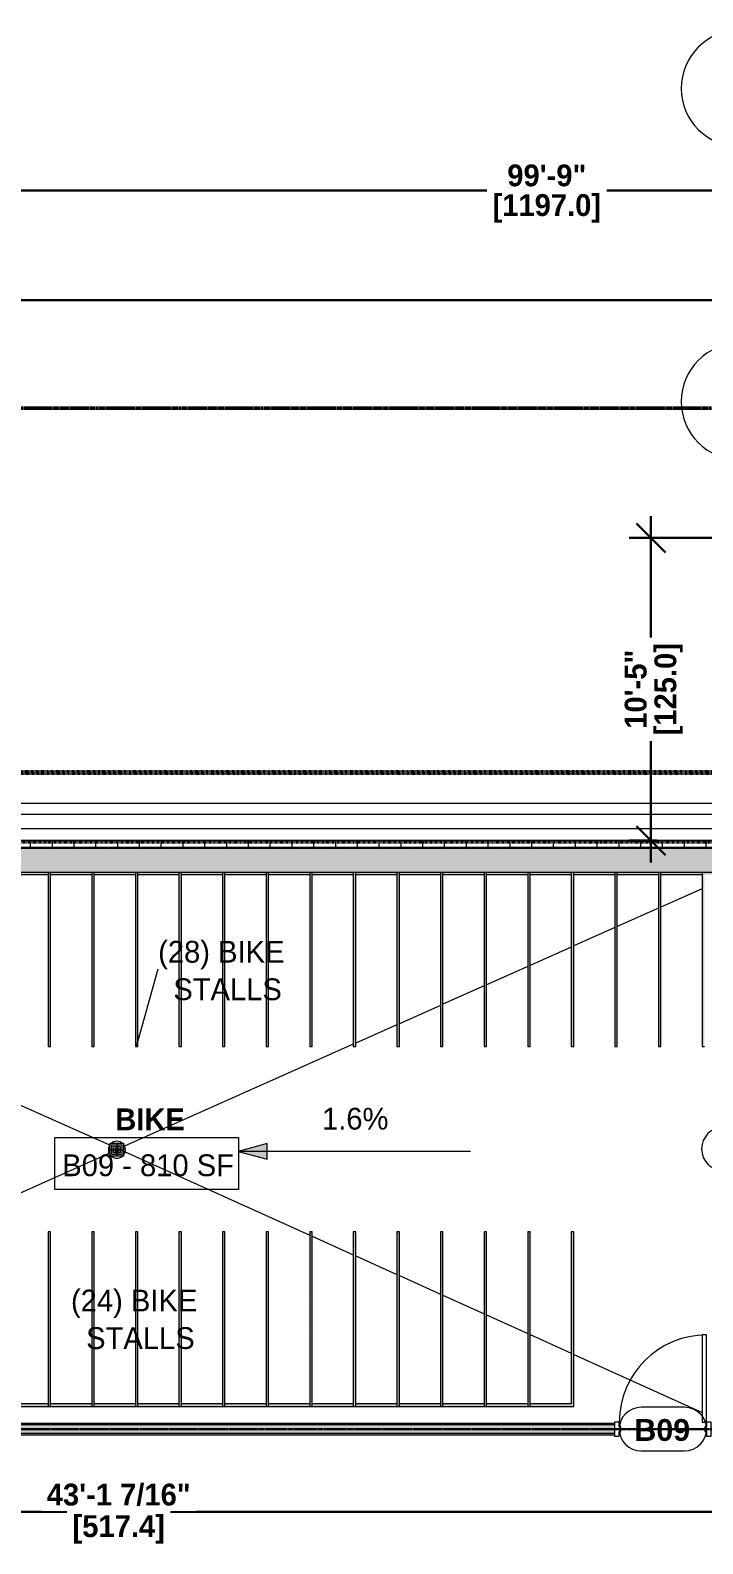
# Model space of a CAD drawing. Header units: inches. Extents: x -4218 to -1814, y 9767 to 12426.
# Drawn here: x -3447 to -3169, y 11800 to 12425 of the extents above; entities that cross this region are included whole.
import ezdxf

# ---------------------------------------------------------------- set-up
doc = ezdxf.new("R2010")
doc.units = ezdxf.units.IN
doc.header["$MEASUREMENT"] = 0
for name, pattern in [('Dash 1_16_', [0.125, 0.0625, -0.0625]), ('Double Dash 3_8_', [1, 0.375, -0.125, 0.125, -0.125, 0.125, -0.125]), ('Grid Line 1_2_', [0.875, 0.5, -0.125, 0.125, -0.125]), ('Grid Line 1_2__2_', [0.875, 0.5, -0.125, 0.125, -0.125])]:
    doc.linetypes.add(name, pattern=pattern)
for name, color, linetype, lineweight in [('0-1', 7, 'Continuous', 5), ('0-2', 7, 'Continuous', 9), ('0-3', 170, 'Double Dash 3_8_', 50), ('0-4', 165, 'Continuous', 5), ('0-6', 155, 'Continuous', 5), ('A-ANNO-DIMS-1', 211, 'Continuous', 30), ('A-AREA-IDEN', 2, 'Continuous', 9), ('A-DOOR-3', 31, 'Continuous', 9), ('A-DOOR-4', 31, 'Continuous', 20), ('A-DOOR-FRAM', 31, 'Continuous', 20), ('A-DOOR-IDEN', 31, 'Continuous', 9), ('A-FLOR-1', 9, 'Continuous', 13), ('A-GENM', 5, 'Continuous', 9), ('A-GENM-IDEN', 13, 'Continuous', 9), ('A-WALL', 113, 'Continuous', 13), ('A-WALL-PATT-1', 53, 'Continuous', 9), ('A-WALL-PATT-2', 55, 'Continuous', 9), ('A-WALL-PATT-5', 111, 'Continuous', 9), ('C-PROP-LINE-1', 170, 'Double Dash 3_8_', 50), ('C-PROP-LINE-2', 170, 'Dash 1_16_', 50), ('G-ANNO-DIMS', 111, 'Continuous', 9), ('I-WALL-3', 2, 'Continuous', 9), ('P-SANR-FIXT-1', 7, 'Continuous', 9), ('S-FNDN-5', 7, 'Continuous', 9), ('S-GRID-1', 1, 'Grid Line 1_2_', 9), ('S-GRID-2', 1, 'Grid Line 1_2__2_', 30), ('S-GRID-IDEN-1', 147, 'Continuous', 9)]:
    doc.layers.add(name, color=color, linetype=linetype, lineweight=lineweight)
doc.styles.add('Arial_B', font='arialbd.ttf', dxfattribs={"height": 9})
doc.styles.add('Century Gothic', font='ufonts.com_century-gothic.ttf', dxfattribs={"height": 9})
doc.styles.add('Century Gothic_B', font='GOTHICB.TTF', dxfattribs={"height": 9})
doc.dimstyles.new('OD__1_16__Tol__', dxfattribs={"dimscale": 12, "dimtxt": 9.397514, "dimasz": 1, "dimexe": 0.75, "dimexo": 0.5, "dimgap": 0.125, "dimtad": 1, "dimdec": 4, "dimrnd": 0.0625, "dimzin": 3, "dimdsep": 46, "dimlunit": 4, "dimtxsty": 'Century Gothic_B', "dimblk1": 'OBLIQUE', "dimblk2": 'OBLIQUE', "dimsah": 1, "dimcen": 0.09, "dimdle": 0.75, "dimazin": 0, "dimtfac": 1, "dimtdec": 4, "dimtix": 1, "dimtmove": 0, "dimatfit": 3, "dimfxl": 1, "dimtvp": 1, "dimtfill": 1, "dimfrac": 2, "dimtolj": 1, "dimtzin": 0, "dimlwd": 30, "dimlwe": 30, "dimarcsym": 2})
pattern_1 = [(0, (0, 0), (30.72, 7.68), [1.267, -21.773, 1.267, -21.773, -122.88]), (0, (0, 0), (30.72, 7.68), [-46.08, 1.267, -44.813, 1.267, -21.773, -53.76]), (0, (0, 0), (30.72, 7.68), [-115.2, 1.267, -14.093, 1.267, -37.133]), (120, (11.52, 3.84), (-22.011075, 22.7643004), [1.267, -21.773, 1.267, -21.773, -122.88]), (120, (11.52, 3.84), (-22.011075, 22.7643004), [-46.08, 1.267, -44.813, 1.267, -21.773, -53.76]), (120, (11.52, 3.84), (-22.011075, 22.7643004), [-115.2, 1.267, -14.093, 1.267, -37.133]), (240, (15.36, 19.2), (-8.708925, -30.4443004), [1.267, -21.773, 1.267, -21.773, -122.88]), (240, (15.36, 19.2), (-8.708925, -30.4443004), [-46.08, 1.267, -44.813, 1.267, -21.773, -53.76]), (240, (15.36, 19.2), (-8.708925, -30.4443004), [-115.2, 1.267, -14.093, 1.267, -37.133])]

# ---------------------------------------------------------------- blocks, each defined once
blk = doc.blocks.new('Basic Wall _ 3_ XPS - ___-2578962-FLOOR PLAN - BASEMENT')
at = {"layer": 'S-FNDN-5'}
for p, q in [((-3847.82, 12105.69), (-3144.32, 12105.69)), ((-3843.24, 12101.1), (-3144.32, 12101.1)), ((-3837.27, 12095.13), (-3144.32, 12095.13))]:
    blk.add_line(p, q, dxfattribs=at)
blk = doc.blocks.new('Drain-Floor-WATTS-Square-Stainless_Steel_Strainer-Type_FD-1200-M - 2_ Outlet with 5_ Strainer-2528673-FLOOR PLAN - BASEMENT')
at = {"layer": 'P-SANR-FIXT-1'}
for p, q in [((-2.707, -2.707), (-2.707, 2.707)), ((-2.707, 2.707), (2.707, 2.707)), ((-2.03025, -2.03025), (-2.03025, 2.03025)), ((-2.03025, 2.03025), (2.03025, 2.03025)), ((-1.3535, -1.3535), (-1.3535, 1.3535)), ((-1.3535, 1.3535), (1.3535, 1.3535)), ((-0.67675, -0.67675), (-0.67675, 0.67675)), ((-0.67675, 0.67675), (0.67675, 0.67675)), ((0, 2.707), (0, -2.707)), ((0.67675, 0.67675), (0.67675, -0.67675)), ((1.3535, 1.3535), (1.3535, -1.3535)), ((2.03025, 2.03025), (2.03025, -2.03025)), ((2.707, 2.707), (2.707, -2.707)), ((-2.707, 0), (2.707, 0)), ((2.707, -2.707), (-2.707, -2.707)), ((2.03025, -2.03025), (-2.03025, -2.03025)), ((1.3535, -1.3535), (-1.3535, -1.3535)), ((0.67675, -0.67675), (-0.67675, -0.67675))]:
    blk.add_line(p, q, dxfattribs=at)
for start, end in [(360, 180), (180, 360)]:
    blk.add_arc((0, 0), 3.5, start, end, dxfattribs=at)
blk = doc.blocks.new('Family - ___-1878357-FLOOR PLAN - BASEMENT')
at = {"layer": 'C-PROP-LINE-1'}
blk.add_line((-3989.61, 12268.69), (-1910.95, 12268.69), dxfattribs=at)
blk = doc.blocks.new('Family - ___-2835860-FLOOR PLAN - BASEMENT')
at = {"layer": 'C-PROP-LINE-2'}
blk.add_line((-2638.11, 12118.09), (-3860.72, 12118.09), dxfattribs=at)
blk = doc.blocks.new('Family - ___-2835903-FLOOR PLAN - BASEMENT')
at = {"layer": 'C-PROP-LINE-2'}
blk.add_line((-2096.82, 12089.69), (-3831.82, 12089.69), dxfattribs=at)
blk = doc.blocks.new('Family - ___-2835932-FLOOR PLAN - BASEMENT')
at = {"layer": 'C-PROP-LINE-2'}
blk.add_line((-2067.92, 12118.59), (-3860.72, 12118.59), dxfattribs=at)
blk = doc.blocks.new('Grid - Grid Head - Circle-50561-FLOOR PLAN - BASEMENT')
at = {"layer": 'S-GRID-IDEN-1'}
for start, end in [(360, 180), (180, 360)]:
    blk.add_arc((0, 0), 0.25, start, end, dxfattribs=at)
blk = doc.blocks.new('CTR - 1st Phase - Shell_rvt-1-FLOOR PLAN - BASEMENT')
at = {"layer": 'A-WALL-PATT-1'}
h = blk.add_hatch(dxfattribs=at)
h.set_pattern_fill('FP_1', color=256, style=0, pattern_type=2)
h.set_pattern_definition([(0, (0, 0), (0, 9), []), (90, (0, 0), (-9, 6e-16), [])])
h.paths.add_polyline_path([(-2838.32, 12087.19), (-2838.32, 12090.19), (-3829.32, 12090.19), (-3829.32, 12087.19), (-2856.39, 12087.19)], flags=0)
h.paths.add_polyline_path([(-2653.8, 12087.19), (-1940.32, 12087.19), (-1940.32, 12090.19), (-2694.32, 12090.19), (-2694.32, 12087.19)], flags=0)
at = {"layer": 'A-FLOR-1'}
for p, q in [((-3169.71, 12070.33), (-3186.71, 12062.75)), ((-3187.71, 12062.3), (-3204.71, 12054.72)), ((-3205.71, 12054.27), (-3222.71, 12046.69)), ((-3223.71, 12046.24), (-3240.71, 12038.66)), ((-3241.71, 12038.22), (-3258.71, 12030.63)), ((-3259.71, 12030.19), (-3276.71, 12022.61)), ((-3277.71, 12022.16), (-3294.71, 12014.58)), ((-3295.71, 12014.13), (-3312.71, 12006.55)), ((-3414.23, 11964.49), (-3510.71, 12007.14)), ((-3313.71, 12006.1), (-3408.18, 11963.97)), ((-3492.71, 11926.15), (-3414.51, 11961.14)), ((-3407.96, 11961.69), (-3331.71, 11927.27)), ((-3330.71, 11926.82), (-3313.71, 11919.14)), ((-3312.71, 11918.69), (-3295.71, 11911.02)), ((-3294.71, 11910.57), (-3277.71, 11902.89)), ((-3276.71, 11902.44), (-3259.71, 11894.77)), ((-3258.71, 11894.31), (-3241.71, 11886.64)), ((-3240.71, 11886.19), (-3223.71, 11878.51)), ((-3222.71, 11878.06), (-3169.64, 11854.1)), ((-3168.51, 11847.19), (-3203.26, 11847.19))]:
    blk.add_line(p, q, dxfattribs=at)
at = {"layer": 'S-FNDN-5'}
for p, q in [((-2838.32, 12090.19), (-3829.32, 12090.19)), ((-3829.32, 12087.19), (-2838.32, 12087.19))]:
    blk.add_line(p, q, dxfattribs=at)
at = {"layer": 'S-GRID-1'}
blk.add_line((-1814.21, 11847.19), (-4168.71, 11847.19), dxfattribs=at)
at = {"layer": '0-2'}
for name, p in [('Basic Wall _ 3_ XPS - ___-2578962-FLOOR PLAN - BASEMENT', (0, 0)), ('Drain-Floor-WATTS-Square-Stainless_Steel_Strainer-Type_FD-1200-M - 2_ Outlet with 5_ Strainer-2528673-FLOOR PLAN - BASEMENT', (-3411.35, 11962.56))]:
    blk.add_blockref(name, p, dxfattribs=at)
at = {"layer": '0-3'}
for name in ['Family - ___-1878357-FLOOR PLAN - BASEMENT', 'Family - ___-2835932-FLOOR PLAN - BASEMENT', 'Family - ___-2835860-FLOOR PLAN - BASEMENT', 'Family - ___-2835903-FLOOR PLAN - BASEMENT']:
    blk.add_blockref(name, (0, 0), dxfattribs=at)
at = {"layer": '0-4', "xscale": 95.99999999999994, "yscale": 95.99999999999994, "zscale": 95.99999999999994}
blk.add_blockref('Grid - Grid Head - Circle-50561-FLOOR PLAN - BASEMENT', (-3154.32, 12400.79), dxfattribs=at)
blk = doc.blocks.new('Grid - Grid Head - Circle-1738874-FLOOR PLAN - BASEMENT')
at = {"layer": 'S-GRID-IDEN-1'}
for start, end in [(360, 180), (180, 360)]:
    blk.add_arc((0, 0), 0.25, start, end, dxfattribs=at)
blk = doc.blocks.new('CTR - 1st Phase - Structure_rvt-1-FLOOR PLAN - BASEMENT')
at = {"layer": 'A-WALL-PATT-2'}
h = blk.add_hatch(dxfattribs=at)
h.set_pattern_fill('FP_2', color=256, style=0, pattern_type=2)
h.set_pattern_definition([(50, (0, 0), (27.5427, -2.40992), [2.88, -31.68]), (355, (0, 0), (-5.327844, 28.884266), [2.304, -25.344]), (100.451, (2.295, -0.2), (22.215316, 26.47393), [2.448, -26.924]), (46.184, (0, 7.68), (40.981875, -6.35642), [4.32, -47.52]), (96.636, (3.415, 7.15), (35.89075, 37.40619), [3.671, -40.386]), (351.184, (0, 7.68), (35.89097, 37.40622), [3.456, -38.016]), (21, (3.84, 5.76), (22.921036, -15.46073), [2.88, -31.68]), (326, (3.84, 5.76), (9.34353, 27.84574), [2.304, -25.344]), (71.451, (5.75, 4.472), (32.26477, 12.38442), [2.448, -26.924]), (37.5, (0, 0), (0.466855, 12.782707), [1.267, -23.77, 1.267, -24.461, -25.44]), (37.5, (0, 0), (0.466855, 12.782707), [-50.765, 1.267, -24.173]), (7.5, (0, 0), (10.10159, 15.14509), [1.267, -13.402, 1.267, -23.194, -9.696]), (7.5, (0, 0), (10.10159, 15.14509), [-39.13, 1.267, -8.429]), (327.5, (-8.563, 0), (20.499161, -0.86578), [1.267, -8.333, 1.267, -28.685, -39.744]), (327.5, (-8.563, 0), (20.499161, -0.86578), [-39.552, 1.267, -38.477]), (317.5, (-12.403, 0), (22.39478, 3.844288), [1.267, -11.213, 1.267, -18.624, -28.224]), (317.5, (-12.403, 0), (22.39478, 3.844288), [-32.371, 1.267, -26.957])])
h.paths.add_polyline_path([(-3829.32, 12077.19), (-2838.32, 12077.19), (-2838.32, 12087.19), (-3829.32, 12087.19), (-3829.32, 12082.72)], flags=0)
h.paths.add_polyline_path([(-2694.32, 12077.19), (-1953.32, 12077.19), (-1953.32, 12087.19), (-2694.32, 12087.19)], flags=0)
at = {"layer": 'S-FNDN-5'}
for p, q in [((-2838.32, 12087.19), (-3829.32, 12087.19)), ((-3819.32, 12077.19), (-3011.14, 12077.19))]:
    blk.add_line(p, q, dxfattribs=at)
at = {"layer": 'S-GRID-2'}
for p, q in [((-1814.21, 12087.19), (-4076.95, 12087.19)), ((-1814.21, 11847.19), (-4076.95, 11847.19))]:
    blk.add_line(p, q, dxfattribs=at)
at = {"layer": '0-6', "xscale": 95.99999999999994, "yscale": 95.99999999999994, "zscale": 95.99999999999994}
blk.add_blockref('Grid - Grid Head - Circle-1738874-FLOOR PLAN - BASEMENT', (-3154.32, 12271.5), dxfattribs=at)
blk = doc.blocks.new('Parking_Stall_Multiple - BIKE-2100576-FLOOR PLAN - BASEMENT')
at = {"layer": 'A-GENM'}
h = blk.add_hatch(color=256, dxfattribs=at)
h.paths.add_polyline_path([(0, -198), (1, -199), (36.5, -198.5), (72, -199), (72, -198), (28.75, -198)], flags=0)
h.paths.add_polyline_path([(1, -217), (72, -217), (36.5, -216.5), (28.75, -216.61)], flags=0)
h.paths.add_polyline_path([(0, -216), (0.05, -216.95), (0, -217), (1, -217), (0.5, -216.5)], flags=0)
h.paths.add_polyline_path([(0, -216), (1, -216), (1, -199), (0, -199), (0, -215.99)], flags=0)
h = blk.add_hatch(color=256, dxfattribs=at)
h.paths.add_polyline_path([(1, -235), (72, -235), (36.5, -234.5), (28.75, -234.61)], flags=0)
h.paths.add_polyline_path([(0, -234), (0, -235), (1, -235), (0.5, -234.5)], flags=0)
h.paths.add_polyline_path([(1, -217), (36.5, -216.5), (72, -217), (72, -216), (0, -216)], flags=0)
h.paths.add_polyline_path([(0, -217), (0, -234), (1, -234), (1, -217), (0.06, -217)], flags=0)
h.paths.add_polyline_path([(0, -217), (0.05, -216.95), (0, -216)], flags=0)
h = blk.add_hatch(color=256, dxfattribs=at)
h.paths.add_polyline_path([(0, -234), (1, -235), (36.5, -234.5), (72, -235), (72, -234), (28.75, -234)], flags=0)
h.paths.add_polyline_path([(1, -253), (72, -253), (36.5, -252.5), (28.75, -252.61)], flags=0)
h.paths.add_polyline_path([(0, -252), (0.05, -252.95), (0, -253), (1, -253), (0.5, -252.5)], flags=0)
h.paths.add_polyline_path([(0, -252), (1, -252), (1, -235), (0, -235), (0, -251.99)], flags=0)
h = blk.add_hatch(color=256, dxfattribs=at)
h.paths.add_polyline_path([(1, -271), (72, -271), (36.5, -270.5), (28.75, -270.61)], flags=0)
h.paths.add_polyline_path([(0, -270), (0, -271), (1, -271), (0.5, -270.5)], flags=0)
h.paths.add_polyline_path([(1, -253), (36.5, -252.5), (72, -253), (72, -252), (0, -252)], flags=0)
h.paths.add_polyline_path([(0, -253), (0, -270), (1, -270), (1, -253), (0.06, -253)], flags=0)
h.paths.add_polyline_path([(0, -253), (0.05, -252.95), (0, -252)], flags=0)
h = blk.add_hatch(color=256, dxfattribs=at)
h.paths.add_polyline_path([(1, -289), (72, -289), (36.5, -288.5), (28.75, -288.61)], flags=0)
h.paths.add_polyline_path([(0, -288), (0.05, -288.95), (0, -289), (1, -289), (0.5, -288.5)], flags=0)
h.paths.add_polyline_path([(1, -271), (36.5, -270.5), (72, -271), (72, -270), (0, -270)], flags=0)
h.paths.add_polyline_path([(0, -271), (0, -288), (1, -288), (1, -271), (0.06, -271)], flags=0)
h = blk.add_hatch(color=256, dxfattribs=at)
h.paths.add_polyline_path([(1, -307), (72, -307), (36.5, -306.5), (28.75, -306.61)], flags=0)
h.paths.add_polyline_path([(0, -306), (0, -307), (1, -307), (0.5, -306.5)], flags=0)
h.paths.add_polyline_path([(1, -289), (36.5, -288.5), (72, -289), (72, -288), (0, -288)], flags=0)
h.paths.add_polyline_path([(0, -289), (0, -306), (1, -306), (1, -289), (0.06, -289)], flags=0)
h.paths.add_polyline_path([(0, -289), (0.05, -288.95), (0, -288)], flags=0)
h = blk.add_hatch(color=256, dxfattribs=at)
h.paths.add_polyline_path([(1, -325), (70.24, -324.98), (36.5, -324.5), (28.75, -324.61)], flags=0)
h.paths.add_polyline_path([(0, -324), (0.05, -324.95), (0, -325), (1, -325), (0.5, -324.5)], flags=0)
h.paths.add_polyline_path([(1, -307), (36.5, -306.5), (72, -307), (72, -306), (0, -306)], flags=0)
h.paths.add_polyline_path([(0, -307), (0, -324), (1, -324), (1, -307), (0.06, -307)], flags=0)
h = blk.add_hatch(color=256, dxfattribs=at)
h.paths.add_polyline_path([(1, -343), (72, -343), (36.5, -342.5), (28.75, -342.61)], flags=0)
h.paths.add_polyline_path([(0, -342), (0, -343), (1, -343), (0.5, -342.5)], flags=0)
h.paths.add_polyline_path([(1, -325), (36.5, -324.5), (72, -325), (72, -324), (0, -324)], flags=0)
h.paths.add_polyline_path([(0, -325), (0, -342), (1, -342), (1, -325), (0.06, -325)], flags=0)
h.paths.add_polyline_path([(0, -325), (0.05, -324.95), (0, -324)], flags=0)
h = blk.add_hatch(color=256, dxfattribs=at)
h.paths.add_polyline_path([(0, -342), (1, -343), (36.5, -342.5), (72, -343), (72, -342), (28.75, -342)], flags=0)
h.paths.add_polyline_path([(1, -361), (72, -361), (36.5, -360.5), (28.75, -360.61)], flags=0)
h.paths.add_polyline_path([(0, -360), (0.05, -360.95), (0, -361), (1, -361), (0.5, -360.5)], flags=0)
h.paths.add_polyline_path([(0, -359.99), (0, -360), (1, -360), (1, -343), (0, -343)], flags=0)
h = blk.add_hatch(color=256, dxfattribs=at)
h.paths.add_polyline_path([(1, -379), (72, -379), (36.5, -378.5), (28.75, -378.61)], flags=0)
h.paths.add_polyline_path([(0, -378), (0.05, -378.95), (0, -379), (1, -379), (0.5, -378.5)], flags=0)
h.paths.add_polyline_path([(1, -361), (36.5, -360.5), (72, -361), (72, -360), (0, -360)], flags=0)
h.paths.add_polyline_path([(0, -361), (0, -378), (1, -378), (1, -361), (0.06, -361)], flags=0)
h.paths.add_polyline_path([(0, -361), (0.05, -360.95), (0, -360)], flags=0)
h = blk.add_hatch(color=256, dxfattribs=at)
h.paths.add_polyline_path([(1, -397), (72, -397), (36.5, -396.5), (28.75, -396.61)], flags=0)
h.paths.add_polyline_path([(0, -396), (0, -397), (1, -397), (0.5, -396.5)], flags=0)
h.paths.add_polyline_path([(1, -379), (36.5, -378.5), (72, -379), (72, -378), (0, -378)], flags=0)
h.paths.add_polyline_path([(0, -379), (0, -396), (1, -396), (1, -379), (0.06, -379)], flags=0)
h.paths.add_polyline_path([(0, -379), (0.05, -378.95), (0, -378)], flags=0)
h = blk.add_hatch(color=256, dxfattribs=at)
h.paths.add_polyline_path([(0, -396), (1, -397), (37.94, -396.52), (72, -397), (72, -396), (28.75, -396)], flags=0)
h.paths.add_polyline_path([(1, -415), (72, -415), (36.5, -414.5), (28.75, -414.61)], flags=0)
h.paths.add_polyline_path([(0, -414), (0.05, -414.95), (0, -415), (1, -415), (0.5, -414.5)], flags=0)
h.paths.add_polyline_path([(0, -414), (1, -414), (1, -397), (0, -397), (0, -413.99)], flags=0)
h = blk.add_hatch(color=256, dxfattribs=at)
h.paths.add_polyline_path([(1, -415), (36.5, -414.5), (72, -415), (72, -414), (0, -414)], flags=0)
h.paths.add_polyline_path([(0, -415), (0, -433), (72, -433), (72, -432), (1, -432), (1, -415), (0.06, -415)], flags=0)
h.paths.add_polyline_path([(0, -415), (0.05, -414.95), (0, -414)], flags=0)
for p, q in [((0, -198), (0, -217)), ((1, -216), (1, -199)), ((72, -216), (0, -216)), ((0, -216), (0, -235)), ((0, -217), (72, -217)), ((72, -216), (1, -216)), ((1, -234), (1, -217)), ((1, -217), (72, -217)), ((72, -217), (72, -216)), ((72, -217), (72, -216)), ((72, -234), (0, -234)), ((0, -234), (0, -253)), ((0, -235), (72, -235)), ((72, -234), (1, -234)), ((1, -252), (1, -235)), ((1, -235), (72, -235)), ((72, -235), (72, -234)), ((72, -235), (72, -234)), ((72, -252), (0, -252)), ((0, -252), (0, -271)), ((0, -253), (72, -253)), ((72, -252), (1, -252)), ((1, -270), (1, -253)), ((1, -253), (72, -253)), ((72, -253), (72, -252)), ((72, -253), (72, -252)), ((72, -270), (0, -270)), ((0, -270), (0, -289)), ((0, -271), (72, -271)), ((72, -270), (1, -270)), ((1, -288), (1, -271)), ((1, -271), (72, -271)), ((72, -271), (72, -270)), ((72, -271), (72, -270)), ((72, -288), (0, -288)), ((0, -288), (0, -307)), ((0, -289), (72, -289)), ((72, -288), (1, -288)), ((1, -306), (1, -289)), ((1, -289), (72, -289)), ((72, -289), (72, -288)), ((72, -289), (72, -288)), ((72, -306), (0, -306)), ((0, -306), (0, -325)), ((72, -306), (1, -306)), ((72, -307), (72, -306)), ((72, -307), (72, -306)), ((0, -307), (72, -307)), ((1, -324), (1, -307)), ((1, -307), (72, -307)), ((72, -324), (0, -324)), ((0, -324), (0, -343)), ((72, -324), (1, -324)), ((72, -325), (72, -324)), ((72, -325), (72, -324)), ((0, -325), (72, -325)), ((1, -342), (1, -325)), ((1, -325), (72, -325)), ((72, -342), (0, -342)), ((0, -342), (0, -361)), ((0, -343), (72, -343)), ((72, -342), (1, -342)), ((1, -360), (1, -343)), ((1, -343), (72, -343)), ((72, -343), (72, -342)), ((72, -343), (72, -342)), ((72, -360), (0, -360)), ((0, -360), (0, -379)), ((0, -361), (72, -361)), ((72, -360), (1, -360)), ((1, -378), (1, -361)), ((1, -361), (72, -361)), ((72, -361), (72, -360)), ((72, -361), (72, -360)), ((72, -378), (0, -378)), ((0, -378), (0, -397)), ((0, -379), (72, -379)), ((72, -378), (1, -378)), ((1, -396), (1, -379)), ((1, -379), (72, -379)), ((72, -379), (72, -378)), ((72, -379), (72, -378)), ((72, -396), (0, -396)), ((0, -396), (0, -415)), ((0, -397), (72, -397)), ((72, -396), (1, -396)), ((1, -414), (1, -397)), ((1, -397), (72, -397)), ((72, -397), (72, -396)), ((72, -397), (72, -396)), ((72, -414), (0, -414)), ((0, -414), (0, -433)), ((0, -415), (72, -415)), ((72, -414), (1, -414)), ((1, -432), (1, -415)), ((1, -415), (72, -415)), ((72, -415), (72, -414)), ((72, -415), (72, -414)), ((0, -433), (72, -433)), ((72, -432), (1, -432)), ((72, -433), (72, -432))]:
    blk.add_line(p, q, dxfattribs=at)
blk = doc.blocks.new('Parking_Stall_Multiple - BIKE-2100173-FLOOR PLAN - BASEMENT')
at = {"layer": 'A-GENM'}
h = blk.add_hatch(color=256, dxfattribs=at)
h.paths.add_polyline_path([(72, 487), (36.5, 486.5), (1, 487), (0, 486), (72, 486)], flags=0)
h.paths.add_polyline_path([(1, 501.45), (0, 501.45), (0, 487), (1, 487), (1, 501.38)], flags=0)
h = blk.add_hatch(color=256, dxfattribs=at)
h.paths.add_polyline_path([(72, 487), (1, 487), (36.5, 486.5)], flags=0)
h.paths.add_polyline_path([(72, 468), (72, 469), (36.5, 468.5), (1, 469), (0, 468), (33.95, 468)], flags=0)
h.paths.add_polyline_path([(0, 486), (1, 487), (0, 487)], flags=0)
h.paths.add_polyline_path([(0, 469), (0, 468), (0.05, 468.95)], flags=0)
h.paths.add_polyline_path([(1, 486), (0, 485.99), (0, 469), (1, 469)], flags=0)
h = blk.add_hatch(color=256, dxfattribs=at)
h.paths.add_polyline_path([(72, 469), (1, 469), (36.5, 468.5)], flags=0)
h.paths.add_polyline_path([(72, 451), (36.5, 450.5), (1, 451), (0, 450), (72, 450)], flags=0)
h.paths.add_polyline_path([(0, 468), (1, 469), (0, 469), (0.05, 468.95)], flags=0)
h.paths.add_polyline_path([(1, 468), (0, 467.99), (0, 451), (1, 451), (1, 461.65)], flags=0)
h = blk.add_hatch(color=256, dxfattribs=at)
h.paths.add_polyline_path([(72, 451), (1, 451), (36.5, 450.5)], flags=0)
h.paths.add_polyline_path([(72, 432), (72, 433), (36.5, 432.5), (1, 433), (0, 432), (33.95, 432)], flags=0)
h.paths.add_polyline_path([(0, 450), (1, 451), (0, 451)], flags=0)
h.paths.add_polyline_path([(0, 433), (0, 432), (0.05, 432.95)], flags=0)
h.paths.add_polyline_path([(1, 450), (0, 449.99), (0, 433), (1, 433)], flags=0)
h = blk.add_hatch(color=256, dxfattribs=at)
h.paths.add_polyline_path([(72, 433), (1, 433), (36.5, 432.5)], flags=0)
h.paths.add_polyline_path([(72, 415), (36.5, 414.5), (1, 415), (0, 414), (72, 414)], flags=0)
h.paths.add_polyline_path([(0, 432), (1, 433), (0, 433), (0.05, 432.95)], flags=0)
h.paths.add_polyline_path([(1, 432), (0, 431.99), (0, 415), (1, 415)], flags=0)
h = blk.add_hatch(color=256, dxfattribs=at)
h.paths.add_polyline_path([(72, 415), (1, 415), (36.5, 414.5), (38.74, 414.53)], flags=0)
h.paths.add_polyline_path([(72, 396), (72, 397), (36.5, 396.5), (1, 397), (0, 396), (47, 396)], flags=0)
h.paths.add_polyline_path([(0, 414), (1, 415), (0, 415)], flags=0)
h.paths.add_polyline_path([(0, 397), (0, 396), (0.05, 396.95)], flags=0)
h.paths.add_polyline_path([(1, 414), (0, 413.99), (0, 397), (1, 397)], flags=0)
h = blk.add_hatch(color=256, dxfattribs=at)
h.paths.add_polyline_path([(72, 397), (1, 397), (36.5, 396.5), (46.71, 396.64)], flags=0)
h.paths.add_polyline_path([(72, 378), (72, 379), (36.5, 378.5), (1, 379), (0, 378), (55.03, 378)], flags=0)
h.paths.add_polyline_path([(0, 396), (1, 397), (0, 397), (0.05, 396.95)], flags=0)
h.paths.add_polyline_path([(1, 396), (0, 395.99), (0, 379), (1, 379), (1, 394.12)], flags=0)
h = blk.add_hatch(color=256, dxfattribs=at)
h.paths.add_polyline_path([(72, 379), (1, 379), (36.5, 378.5), (54.69, 378.76)], flags=0)
h.paths.add_polyline_path([(72, 361), (36.5, 360.5), (1, 361), (0, 360), (72, 360)], flags=0)
h.paths.add_polyline_path([(0, 378), (1, 379), (0, 379)], flags=0)
h.paths.add_polyline_path([(0, 361), (0, 360), (0.05, 360.95)], flags=0)
h.paths.add_polyline_path([(1, 378), (0, 377.99), (0, 361), (1, 361)], flags=0)
h = blk.add_hatch(color=256, dxfattribs=at)
h.paths.add_polyline_path([(72, 361), (1, 361), (36.5, 360.5), (62.67, 360.87)], flags=0)
h.paths.add_polyline_path([(72, 343), (36.5, 342.5), (1, 343), (0, 342), (72, 342)], flags=0)
h.paths.add_polyline_path([(0, 360), (1, 361), (0, 361), (0.05, 360.95)], flags=0)
h.paths.add_polyline_path([(0, 343), (0, 342), (0.05, 342.95)], flags=0)
h.paths.add_polyline_path([(1, 360), (0, 359.99), (0, 343), (1, 343)], flags=0)
h = blk.add_hatch(color=256, dxfattribs=at)
h.paths.add_polyline_path([(72, 343), (1, 343), (36.5, 342.5), (70.65, 342.98)], flags=0)
h.paths.add_polyline_path([(72, 324), (72, 325), (36.5, 324.5), (1, 325), (0, 324), (33.95, 324)], flags=0)
h.paths.add_polyline_path([(0, 342), (1, 343), (0, 343), (0.05, 342.95)], flags=0)
h.paths.add_polyline_path([(0, 325), (0, 324), (0.05, 324.95)], flags=0)
h.paths.add_polyline_path([(1, 342), (0, 341.99), (0, 325), (1, 325), (1, 326.59)], flags=0)
h = blk.add_hatch(color=256, dxfattribs=at)
h.paths.add_polyline_path([(72, 325), (1, 325), (36.5, 324.5)], flags=0)
h.paths.add_polyline_path([(72, 306), (72, 307), (36.5, 306.5), (1, 307), (0, 306), (33.95, 306)], flags=0)
h.paths.add_polyline_path([(0, 324), (1, 325), (0, 325), (0.05, 324.95)], flags=0)
h.paths.add_polyline_path([(0, 307), (0, 306), (0.05, 306.95)], flags=0)
h.paths.add_polyline_path([(1, 324), (0, 323.99), (0, 307), (1, 307)], flags=0)
h = blk.add_hatch(color=256, dxfattribs=at)
h.paths.add_polyline_path([(72, 307), (1, 307), (36.5, 306.5)], flags=0)
h.paths.add_polyline_path([(72, 288), (72, 289), (36.5, 288.5), (1, 289), (0, 288), (33.95, 288)], flags=0)
h.paths.add_polyline_path([(0, 306), (1, 307), (0, 307), (0.05, 306.95)], flags=0)
h.paths.add_polyline_path([(0, 289), (0, 288), (0.05, 288.95)], flags=0)
h.paths.add_polyline_path([(1, 306), (0, 305.99), (0, 289), (1, 289)], flags=0)
h = blk.add_hatch(color=256, dxfattribs=at)
h.paths.add_polyline_path([(72, 289), (1, 289), (36.5, 288.5)], flags=0)
h.paths.add_polyline_path([(72, 270), (72, 271), (36.5, 270.5), (1, 271), (0, 270), (33.95, 270)], flags=0)
h.paths.add_polyline_path([(0, 288), (1, 289), (0, 289), (0.05, 288.95)], flags=0)
h.paths.add_polyline_path([(1, 288), (0, 287.99), (0, 271), (1, 271)], flags=0)
h = blk.add_hatch(color=256, dxfattribs=at)
h.paths.add_polyline_path([(72, 271), (1, 271), (36.5, 270.5)], flags=0)
h.paths.add_polyline_path([(72, 252), (72, 253), (36.5, 252.5), (1, 253), (0, 252), (33.95, 252)], flags=0)
h.paths.add_polyline_path([(0, 270), (1, 271), (0, 271)], flags=0)
h.paths.add_polyline_path([(0, 253), (0, 252), (0.05, 252.95)], flags=0)
h.paths.add_polyline_path([(1, 270), (0, 269.99), (0, 253), (1, 253), (1, 259.06)], flags=0)
h = blk.add_hatch(color=256, dxfattribs=at)
h.paths.add_polyline_path([(72, 253), (1, 253), (36.5, 252.5)], flags=0)
h.paths.add_polyline_path([(72, 234), (72, 235), (36.5, 234.5), (1, 235), (0, 234), (33.95, 234)], flags=0)
h.paths.add_polyline_path([(0, 252), (1, 253), (0, 253), (0.05, 252.95)], flags=0)
h.paths.add_polyline_path([(0, 235), (0, 234), (0.05, 234.95)], flags=0)
h.paths.add_polyline_path([(1, 252), (0, 251.99), (0, 235), (1, 235)], flags=0)
h = blk.add_hatch(color=256, dxfattribs=at)
h.paths.add_polyline_path([(72, 235), (1, 235), (36.5, 234.5)], flags=0)
h.paths.add_polyline_path([(72, 216), (72, 217), (36.5, 216.5), (1, 217), (0, 216), (33.95, 216)], flags=0)
h.paths.add_polyline_path([(0, 234), (1, 235), (0, 235), (0.05, 234.95)], flags=0)
h.paths.add_polyline_path([(0, 217), (0, 216), (0.05, 216.95)], flags=0)
h.paths.add_polyline_path([(1, 234), (0, 233.99), (0, 217), (1, 217)], flags=0)
h = blk.add_hatch(color=256, dxfattribs=at)
h.paths.add_polyline_path([(72, 217), (1, 217), (36.5, 216.5)], flags=0)
h.paths.add_polyline_path([(72, 198), (72, 199), (36.5, 198.5), (1, 199), (0, 198), (33.95, 198)], flags=0)
h.paths.add_polyline_path([(0, 216), (1, 217), (0, 217), (0.05, 216.95)], flags=0)
h.paths.add_polyline_path([(0, 199), (0, 198), (0.05, 198.95)], flags=0)
h.paths.add_polyline_path([(1, 216), (0, 215.99), (0, 199), (1, 199)], flags=0)
for p, q in [((0, 486), (72, 486)), ((1, 469), (1, 486)), ((1, 486), (72, 486)), ((72, 486), (72, 487)), ((72, 486), (72, 487)), ((72, 469), (0, 469)), ((72, 469), (1, 469)), ((72, 468), (72, 469)), ((72, 468), (72, 469)), ((0, 468), (72, 468)), ((1, 451), (1, 468)), ((1, 468), (72, 468)), ((72, 451), (0, 451)), ((0, 450), (72, 450)), ((72, 451), (1, 451)), ((1, 433), (1, 450)), ((1, 450), (72, 450)), ((72, 450), (72, 451)), ((72, 450), (72, 451)), ((72, 433), (0, 433)), ((0, 432), (72, 432)), ((72, 433), (1, 433)), ((1, 415), (1, 432)), ((1, 432), (72, 432)), ((72, 432), (72, 433)), ((72, 432), (72, 433)), ((72, 415), (0, 415)), ((0, 414), (72, 414)), ((72, 415), (1, 415)), ((1, 397), (1, 414)), ((1, 414), (72, 414)), ((72, 414), (72, 415)), ((72, 414), (72, 415)), ((72, 397), (0, 397)), ((0, 396), (72, 396)), ((72, 397), (1, 397)), ((1, 379), (1, 396)), ((1, 396), (72, 396)), ((72, 396), (72, 397)), ((72, 396), (72, 397)), ((72, 379), (0, 379)), ((0, 378), (72, 378)), ((72, 379), (1, 379)), ((1, 361), (1, 378)), ((1, 378), (72, 378)), ((72, 378), (72, 379)), ((72, 378), (72, 379)), ((72, 361), (0, 361)), ((0, 360), (72, 360)), ((72, 361), (1, 361)), ((1, 343), (1, 360)), ((1, 360), (72, 360)), ((72, 360), (72, 361)), ((72, 360), (72, 361)), ((72, 343), (0, 343)), ((0, 342), (72, 342)), ((72, 343), (1, 343)), ((1, 325), (1, 342)), ((1, 342), (72, 342)), ((72, 342), (72, 343)), ((72, 342), (72, 343)), ((72, 325), (0, 325)), ((72, 325), (1, 325)), ((72, 324), (72, 325)), ((72, 324), (72, 325)), ((0, 324), (72, 324)), ((1, 307), (1, 324)), ((1, 324), (72, 324)), ((72, 307), (0, 307)), ((72, 307), (1, 307)), ((72, 306), (72, 307)), ((72, 306), (72, 307)), ((0, 306), (72, 306)), ((1, 289), (1, 306)), ((1, 306), (72, 306)), ((72, 289), (0, 289)), ((0, 288), (72, 288)), ((72, 289), (1, 289)), ((1, 271), (1, 288)), ((1, 288), (72, 288)), ((72, 288), (72, 289)), ((72, 288), (72, 289)), ((72, 271), (0, 271)), ((0, 270), (72, 270)), ((72, 271), (1, 271)), ((1, 253), (1, 270)), ((1, 270), (72, 270)), ((72, 270), (72, 271)), ((72, 270), (72, 271)), ((72, 253), (0, 253)), ((0, 252), (72, 252)), ((72, 253), (1, 253)), ((1, 235), (1, 252)), ((1, 252), (72, 252)), ((72, 252), (72, 253)), ((72, 252), (72, 253)), ((72, 235), (0, 235)), ((0, 234), (72, 234)), ((72, 235), (1, 235)), ((1, 217), (1, 234)), ((1, 234), (72, 234)), ((72, 234), (72, 235)), ((72, 234), (72, 235)), ((72, 217), (0, 217)), ((0, 216), (72, 216)), ((72, 217), (1, 217)), ((1, 199), (1, 216)), ((1, 216), (72, 216)), ((72, 216), (72, 217)), ((72, 216), (72, 217))]:
    blk.add_line(p, q, dxfattribs=at)
blk = doc.blocks.new('HOLLOW METAL - HM - METAL LEAF - 3-0 x 7-0-2191985-FLOOR PLAN - BASEMENT')
at = {"layer": 'A-DOOR-3'}
blk.add_arc((18, 3.125), 36, 90, 180, dxfattribs=at)
at = {"layer": 'A-DOOR-4'}
for p, q in [((18, 39.125), (16.25, 39.125)), ((16.25, 39.125), (16.25, 3.125)), ((18, 3.125), (18, 39.125)), ((16.25, 3.125), (18, 3.125))]:
    blk.add_line(p, q, dxfattribs=at)
at = {"layer": 'A-DOOR-FRAM'}
for p, q in [((-18, 3.125), (-20, 3.125)), ((-20, 3.125), (-20, -2.625)), ((-18, 1.1875), (-18, 3.125)), ((-17.375, 1.1875), (-18, 1.1875)), ((-17.375, -0.6875), (-17.375, 1.1875)), ((18, 1.1875), (17.375, 1.1875)), ((17.375, 1.1875), (17.375, -0.6875)), ((18, 3.125), (18, 1.1875)), ((20, 3.125), (18, 3.125)), ((20, -2.625), (20, 3.125)), ((-20, -2.625), (-18, -2.625)), ((-18, -2.625), (-18, -0.6875)), ((-18, -0.6875), (-17.375, -0.6875)), ((17.375, -0.6875), (18, -0.6875)), ((18, -0.6875), (18, -2.625)), ((18, -2.625), (20, -2.625))]:
    blk.add_line(p, q, dxfattribs=at)
blk = doc.blocks.new('Door Tag - Plans-594102-FLOOR PLAN - BASEMENT')
at = {"layer": 'A-DOOR-IDEN'}
for p, q in [((0.09375, 0.09375), (-0.09375, 0.09375)), ((-0.09375, -0.09375), (0.09375, -0.09375))]:
    blk.add_line(p, q, dxfattribs=at)
for centre, start, end in [((-0.09375, 0), 90, 270), ((0.09375, 0), 270, 90)]:
    blk.add_arc(centre, 0.09375, start, end, dxfattribs=at)
blk = doc.blocks.new('_Oblique')
at = {"color": 0, "linetype": 'ByBlock', "lineweight": -2}
blk.add_line((-0.5, -0.5), (0.5, 0.5), dxfattribs=at)
blk = doc.blocks.new('DIMBLOCK37-FLOOR PLAN - BASEMENT')
at = {"layer": 'A-ANNO-DIMS-1', "color": 0, "lineweight": 30, "transparency": 16777216}
for p, q in [((-3832.32, 12094.69), (-3832.32, 12367.57)), ((-2635.3, 12083.19), (-2635.3, 12367.57)), ((-3841.32, 12358.57), (-2626.3, 12358.57))]:
    blk.add_line(p, q, dxfattribs=at)
at = {"layer": 'Defpoints', "color": 0, "transparency": 16777216}
for p in [(-2635.3, 12358.57), (-3832.32, 12088.69), (-2635.3, 12077.19)]:
    blk.add_point(p, dxfattribs=at)
at = {"layer": 'A-ANNO-DIMS-1', "color": 0, "lineweight": 30, "transparency": 16777216, "xscale": 12, "yscale": 12, "zscale": 12, "rotation": 180}
blk.add_blockref('_Oblique', (-3832.32, 12358.57), dxfattribs=at)
at = {"layer": 'A-ANNO-DIMS-1', "color": 0, "lineweight": 30, "transparency": 16777216, "xscale": 12, "yscale": 12, "zscale": 12}
blk.add_blockref('_Oblique', (-2635.3, 12358.57), dxfattribs=at)
at = {"layer": 'A-ANNO-DIMS-1', "color": 0, "transparency": 16777216, "insert": (-3233.81, 12364.8), "char_height": 9, "attachment_point": 5, "style": 'Century Gothic_B', "bg_fill": 3, "box_fill_scale": 1.25, "bg_fill_color": 256, "bg_fill_true_color": 13158600, "bg_fill_transparency": 0}
blk.add_mtext('\\A1;99\'-9"', dxfattribs=at)
at = {"layer": 'A-ANNO-DIMS-1', "color": 0, "transparency": 16777216, "insert": (-3233.81, 12351.24), "char_height": 9, "attachment_point": 5, "style": 'Century Gothic_B', "bg_fill": 3, "box_fill_scale": 1.25, "bg_fill_color": 256, "bg_fill_true_color": 13158600, "bg_fill_transparency": 0}
blk.add_mtext('\\A1;[1197.0]', dxfattribs=at)
blk = doc.blocks.new('DIMBLOCK53-FLOOR PLAN - BASEMENT')
at = {"layer": 'A-ANNO-DIMS-1', "color": 0, "lineweight": 30, "transparency": 16777216}
for p, q in [((-3832.32, 12094.69), (-3832.32, 12322.37)), ((-1940.32, 12094.69), (-1940.32, 12322.37)), ((-3841.32, 12313.37), (-1931.32, 12313.37))]:
    blk.add_line(p, q, dxfattribs=at)
at = {"layer": 'Defpoints', "color": 0, "transparency": 16777216}
for p in [(-1940.32, 12313.37), (-3832.32, 12088.69), (-1940.32, 12088.69)]:
    blk.add_point(p, dxfattribs=at)
at = {"layer": 'A-ANNO-DIMS-1', "color": 0, "lineweight": 30, "transparency": 16777216, "xscale": 12, "yscale": 12, "zscale": 12, "rotation": 180}
blk.add_blockref('_Oblique', (-3832.32, 12313.37), dxfattribs=at)
at = {"layer": 'A-ANNO-DIMS-1', "color": 0, "lineweight": 30, "transparency": 16777216, "xscale": 12, "yscale": 12, "zscale": 12}
blk.add_blockref('_Oblique', (-1940.32, 12313.37), dxfattribs=at)
at = {"layer": 'A-ANNO-DIMS-1', "color": 0, "transparency": 16777216, "insert": (-2886.32, 12319.59), "char_height": 9, "attachment_point": 5, "style": 'Century Gothic_B', "bg_fill": 3, "box_fill_scale": 1.25, "bg_fill_color": 256, "bg_fill_true_color": 13158600, "bg_fill_transparency": 0}
blk.add_mtext('\\A1;157\'-8"', dxfattribs=at)
at = {"layer": 'A-ANNO-DIMS-1', "color": 0, "transparency": 16777216, "insert": (-2886.32, 12306.03), "char_height": 9, "attachment_point": 5, "style": 'Century Gothic_B', "bg_fill": 3, "box_fill_scale": 1.25, "bg_fill_color": 256, "bg_fill_true_color": 13158600, "bg_fill_transparency": 0}
blk.add_mtext('\\A1;[1892.0]', dxfattribs=at)
blk = doc.blocks.new('DIMBLOCK54-FLOOR PLAN - BASEMENT')
at = {"layer": 'A-ANNO-DIMS-1', "color": 0, "lineweight": 30, "transparency": 16777216}
for p, q in [((-3190.83, 12224.19), (-3190.83, 12081.19)), ((-3090.32, 12215.19), (-3199.83, 12215.19)), ((-3188.35, 12090.19), (-3199.83, 12090.19))]:
    blk.add_line(p, q, dxfattribs=at)
at = {"layer": 'Defpoints', "color": 0, "transparency": 16777216}
for p in [(-3084.32, 12215.19), (-3190.83, 12090.19), (-3182.35, 12090.19)]:
    blk.add_point(p, dxfattribs=at)
at = {"layer": 'A-ANNO-DIMS-1', "color": 0, "lineweight": 30, "transparency": 16777216, "xscale": 12, "yscale": 12, "zscale": 12}
for p, rotation in [((-3190.83, 12215.19), 90), ((-3190.83, 12090.19), 270)]:
    blk.add_blockref('_Oblique', p, dxfattribs=dict(at, rotation=rotation))
at = {"layer": 'A-ANNO-DIMS-1', "color": 0, "transparency": 16777216, "insert": (-3197.06, 12152.69), "char_height": 9, "attachment_point": 5, "rotation": 90, "style": 'Century Gothic_B', "bg_fill": 3, "box_fill_scale": 1.25, "bg_fill_color": 256, "bg_fill_true_color": 13158600, "bg_fill_transparency": 0}
blk.add_mtext('\\A1;10\'-5"', dxfattribs=at)
at = {"layer": 'A-ANNO-DIMS-1', "color": 0, "transparency": 16777216, "insert": (-3183.5, 12152.69), "char_height": 9, "attachment_point": 5, "rotation": 90, "style": 'Century Gothic_B', "bg_fill": 3, "box_fill_scale": 1.25, "bg_fill_color": 256, "bg_fill_true_color": 13158600, "bg_fill_transparency": 0}
blk.add_mtext('\\A1;[125.0]', dxfattribs=at)
blk = doc.blocks.new('DIMBLOCK56-FLOOR PLAN - BASEMENT')
at = {"layer": 'A-ANNO-DIMS-1', "color": 0, "lineweight": 30, "transparency": 16777216}
for p, q in [((-3151.89, 11841.19), (-3151.89, 11804.1)), ((-3678.32, 11813.1), (-3142.89, 11813.1)), ((-3669.32, 11815.58), (-3669.32, 11804.1))]:
    blk.add_line(p, q, dxfattribs=at)
at = {"layer": 'Defpoints', "color": 0, "transparency": 16777216}
for p in [(-3151.89, 11847.19), (-3669.32, 11821.58), (-3151.89, 11813.1)]:
    blk.add_point(p, dxfattribs=at)
at = {"layer": 'A-ANNO-DIMS-1', "color": 0, "lineweight": 30, "transparency": 16777216, "xscale": 12, "yscale": 12, "zscale": 12, "rotation": 180}
blk.add_blockref('_Oblique', (-3669.32, 11813.1), dxfattribs=at)
at = {"layer": 'A-ANNO-DIMS-1', "color": 0, "lineweight": 30, "transparency": 16777216, "xscale": 12, "yscale": 12, "zscale": 12}
blk.add_blockref('_Oblique', (-3151.89, 11813.1), dxfattribs=at)
at = {"layer": 'A-ANNO-DIMS-1', "color": 0, "transparency": 16777216, "insert": (-3410.6, 11820.03), "char_height": 9, "attachment_point": 5, "style": 'Century Gothic_B', "bg_fill": 3, "box_fill_scale": 1.25, "bg_fill_color": 256, "bg_fill_true_color": 13158600, "bg_fill_transparency": 0}
blk.add_mtext('\\A1;43\'-1 7/16"', dxfattribs=at)
at = {"layer": 'A-ANNO-DIMS-1', "color": 0, "transparency": 16777216, "insert": (-3410.6, 11805.77), "char_height": 9, "attachment_point": 5, "style": 'Century Gothic_B', "bg_fill": 3, "box_fill_scale": 1.25, "bg_fill_color": 256, "bg_fill_true_color": 13158600, "bg_fill_transparency": 0}
blk.add_mtext('\\A1;[517.4]', dxfattribs=at)

msp = doc.modelspace()

# ---------------------------------------------------------------- hatches: boundary and pattern name
at = {"layer": 'A-WALL-PATT-5'}
h = msp.add_hatch(dxfattribs=at)
h.set_pattern_fill('FP_6', color=256, style=0, pattern_type=2)
h.set_pattern_definition([(161.57, (0.48, 0.48), (-3.83995378, -1.544e-05), [0, -27.322, 3.034, 0]), (18.43, (-0.48, 0.48), (-3.83995378, 1.544e-05), [0, -27.322, 3.034, 0]), (108.43, (0.48, 0.48), (1.919622, -9.60052459), [9.106, -21.25]), (71.57, (-0.48, 0.48), (1.919622, 9.60052459), [9.106, -21.25])])
h.paths.add_polyline_path([(-3126.52181, 11845.4394), (-3051.32374, 11845.4394), (-3051.32374, 11848.9394), (-3150.13624, 11848.9394), (-3162.245, 11846.24856), (-3162.245, 11848.9394), (-3165.88624, 11848.9394), (-3165.88624, 11845.4394), (-3152.76074, 11845.4394)], flags=0)
h.paths.add_polyline_path([(-3011.32374, 11845.4394), (-2926.57374, 11845.4394), (-2926.57374, 11848.9394), (-3011.32374, 11848.9394), (-3011.32374, 11845.86887)], flags=0)
h.paths.add_polyline_path([(-3667.51124, 11845.4394), (-3205.88624, 11845.4394), (-3205.88624, 11848.9394), (-3667.51124, 11848.9394), (-3667.51124, 11846.99358)], flags=0)
h = msp.add_hatch(dxfattribs=at)
h.set_pattern_fill('FP_5', color=256, style=0, pattern_type=2)
h.set_pattern_definition(pattern_1)
h.paths.add_polyline_path([(-2930.07374, 11848.9394), (-2930.07374, 11849.5644), (-3004.32374, 11849.5644), (-3004.32374, 11848.9394), (-2940.8095, 11848.9394)], flags=0)
h.paths.add_polyline_path([(-3666.77581, 11848.9394), (-3205.88624, 11848.9394), (-3205.88624, 11849.5644), (-3666.88624, 11849.5644), (-3666.88624, 11848.9394)], flags=0)
h.paths.add_polyline_path([(-3146.40248, 11848.9394), (-3051.32374, 11848.9394), (-3051.32374, 11849.5644), (-3146.40248, 11849.54461)], flags=0)
h.paths.add_polyline_path([(-3165.88624, 11848.9394), (-3162.245, 11848.9394), (-3162.245, 11849.5644), (-3165.88624, 11849.5644)], flags=0)
h.paths.add_polyline_path([(-3010.94874, 11848.9394), (-3010.32374, 11848.9394), (-3010.32374, 11849.5644), (-3011.32374, 11849.5644), (-3011.32374, 11848.9394)], flags=0)
h = msp.add_hatch(dxfattribs=at)
h.set_pattern_fill('FP_5', color=256, style=0, pattern_type=2)
h.set_pattern_definition(pattern_1)
h.paths.add_polyline_path([(-2926.57374, 11844.8144), (-2925.94874, 11844.8144), (-2925.94874, 11845.4394), (-3011.32374, 11845.4394), (-3011.32374, 11844.8144), (-2991.45831, 11844.8144)], flags=0)
h.paths.add_polyline_path([(-3666.88624, 11844.8144), (-3205.88624, 11844.8144), (-3205.88624, 11845.4394), (-3666.88624, 11845.4394)], flags=0)
h.paths.add_polyline_path([(-3051.32374, 11844.8144), (-3051.32374, 11845.4394), (-3146.40248, 11845.4394), (-3146.40248, 11844.8144), (-3058.99006, 11844.8144)], flags=0)
h.paths.add_polyline_path([(-3165.88624, 11844.8144), (-3162.245, 11844.83426), (-3162.245, 11845.4394), (-3165.88624, 11845.4394)], flags=0)
at = {"layer": 'G-ANNO-DIMS'}
msp.add_hatch(color=256, dxfattribs=at).paths.add_polyline_path([(-3361.31034, 11961.88298), (-3349.31034, 11958.66759), (-3349.31034, 11965.09837)], flags=0)

# ---------------------------------------------------------------- linework, layer by layer
at = {"layer": 'A-AREA-IDEN', "flags": 128}
msp.add_lwpolyline([(-3436.91083, 11967.6278), (-3361.14075, 11967.6278), (-3361.14075, 11946.13174), (-3436.91083, 11946.13174)], close=True, dxfattribs=at)
at = {"layer": 'A-GENM-IDEN'}
msp.add_line((-3403.20846, 12005.1894), (-3394.29677, 12037.30447), dxfattribs=at)
at = {"layer": 'A-WALL'}
for p, q in [((-3205.88624, 11848.9394), (-3667.51124, 11848.9394)), ((-3205.88624, 11845.4394), (-3667.51124, 11845.4394))]:
    msp.add_line(p, q, dxfattribs=at)
at = {"layer": 'G-ANNO-DIMS'}
for p, q in [((-3349.31034, 11965.09837), (-3361.31034, 11961.88298)), ((-3361.31034, 11961.88298), (-3349.31034, 11958.66759)), ((-3265.31034, 11961.88298), (-3361.31034, 11961.88298)), ((-3349.31034, 11958.66759), (-3349.31034, 11965.09837))]:
    msp.add_line(p, q, dxfattribs=at)
at = {"layer": 'I-WALL-3'}
for p, q in [((-3205.88624, 11849.5644), (-3666.88624, 11849.5644)), ((-3666.88624, 11844.8144), (-3205.88624, 11844.8144))]:
    msp.add_line(p, q, dxfattribs=at)

# ---------------------------------------------------------------- block references
at = {"layer": '0-1'}
for name in ['CTR - 1st Phase - Shell_rvt-1-FLOOR PLAN - BASEMENT', 'CTR - 1st Phase - Structure_rvt-1-FLOOR PLAN - BASEMENT']:
    msp.add_blockref(name, (0, 0), dxfattribs=at)
at = {"layer": 'A-DOOR-3'}
msp.add_blockref('HOLLOW METAL - HM - METAL LEAF - 3-0 x 7-0-2191985-FLOOR PLAN - BASEMENT', (-3185.88624, 11846.9394), dxfattribs=at)
at = {"layer": 'A-DOOR-IDEN', "xscale": 95.99999999999994, "yscale": 95.99999999999994, "zscale": 95.99999999999994}
for p in [(-3151.88624, 11962.8894), (-3185.88624, 11847.1894)]:
    msp.add_blockref('Door Tag - Plans-594102-FLOOR PLAN - BASEMENT', p, dxfattribs=at)
at = {"layer": 'A-GENM'}
for name, p, rotation in [('Parking_Stall_Multiple - BIKE-2100173-FLOOR PLAN - BASEMENT', (-3655.70846, 12077.1894), 269.9999999999967), ('Parking_Stall_Multiple - BIKE-2100576-FLOOR PLAN - BASEMENT', (-3655.70846, 11856.5894), 90.0000000000033)]:
    msp.add_blockref(name, p, dxfattribs=dict(at, rotation=rotation))

# ---------------------------------------------------------------- texts
at = {"layer": 'A-AREA-IDEN', "char_height": 9, "attachment_point": 1}
for s, insert, width, style in [('BIKE', (-3412.02737, 11979.59595), 31.209, 'Century Gothic_B'), ('B09 - 810 SF', (-3433.91083, 11960.6278), 84.234, 'Century Gothic')]:
    msp.add_mtext(s, dxfattribs=dict(at, insert=insert, width=width, style=style))
at = {"layer": 'A-DOOR-IDEN', "insert": (-3197.68189, 11851.32897), "char_height": 9, "width": 28.179, "attachment_point": 1, "style": 'Arial_B'}
msp.add_mtext('B09', dxfattribs=at)
at = {"layer": 'A-GENM-IDEN', "char_height": 9, "attachment_point": 1, "style": 'Century Gothic'}
for s, insert, width in [('(28) BIKE', (-3394.29677, 12048.80054), 62.418), ('STALLS', (-3388.04677, 12033.30054), 47.571), ('(24) BIKE', (-3430.29677, 11904.7753), 62.418), ('STALLS', (-3424.04677, 11889.2753), 47.571)]:
    msp.add_mtext(s, dxfattribs=dict(at, insert=insert, width=width))

# ---------------------------------------------------------------- next in the draw order: texts
at = {"layer": 'G-ANNO-DIMS', "insert": (-3326.65433, 11979.86631), "char_height": 9, "width": 32.0255812, "attachment_point": 1, "line_spacing_factor": 0.984502, "style": 'Century Gothic', "bg_fill": 3, "box_fill_scale": 1.25, "bg_fill_color": 256, "bg_fill_true_color": 13158600, "bg_fill_transparency": 0}
msp.add_mtext('1.6%', dxfattribs=at)

# ---------------------------------------------------------------- next in the draw order: dimensions: what is measured, and where the dimension line sits
at = {"layer": 'A-ANNO-DIMS-1'}
for base, p1, p2, override, picture, middle in [((-2635.29874, 12358.57367), (-3832.32374, 12088.6894), (-2635.29874, 12077.1894), {"dimpost": '<>\\X', "dimfxl": 1197.08024}, 'DIMBLOCK37-FLOOR PLAN - BASEMENT', (-3233.81124, 12358.57367)), ((-3151.88624, 11813.09846), (-3669.32374, 11821.58374), (-3151.88624, 11847.1894), {"dimpost": '<>\\X', "dimfxl": 518.070667}, 'DIMBLOCK56-FLOOR PLAN - BASEMENT', (-3410.60499, 11813.09846))]:
    dim = msp.add_linear_dim(base=base, p1=p1, p2=p2, dimstyle='OD__1_16__Tol__', override=override, dxfattribs=at)
    dim.commit()
    dim.dimension.update_dxf_attribs({"geometry": picture, "text_midpoint": middle})

# ---------------------------------------------------------------- next in the draw order: dimensions: what is measured, and where the dimension line sits
dim = msp.add_linear_dim(base=(-1940.32374, 12313.36512), p1=(-3832.32374, 12088.6894), p2=(-1940.32374, 12088.6894), dimstyle='OD__1_16__Tol__', override={"dimpost": '<>\\X', "dimfxl": 1892}, dxfattribs=at)
dim.commit()
dim.dimension.update_dxf_attribs({"geometry": 'DIMBLOCK53-FLOOR PLAN - BASEMENT', "text_midpoint": (-2886.32374, 12313.36512)})

# ---------------------------------------------------------------- next in the draw order: dimensions: what is measured, and where the dimension line sits
dim = msp.add_linear_dim(base=(-3190.8314, 12090.1894), p1=(-3084.32374, 12215.1894), p2=(-3182.34612, 12090.1894), angle=90, dimstyle='OD__1_16__Tol__', override={"dimpost": '<>\\X', "dimfxl": 158.850202}, dxfattribs=at)
dim.commit()
dim.dimension.update_dxf_attribs({"geometry": 'DIMBLOCK54-FLOOR PLAN - BASEMENT', "text_midpoint": (-3190.8314, 12152.6894)})

doc.saveas('drawing.dxf')
